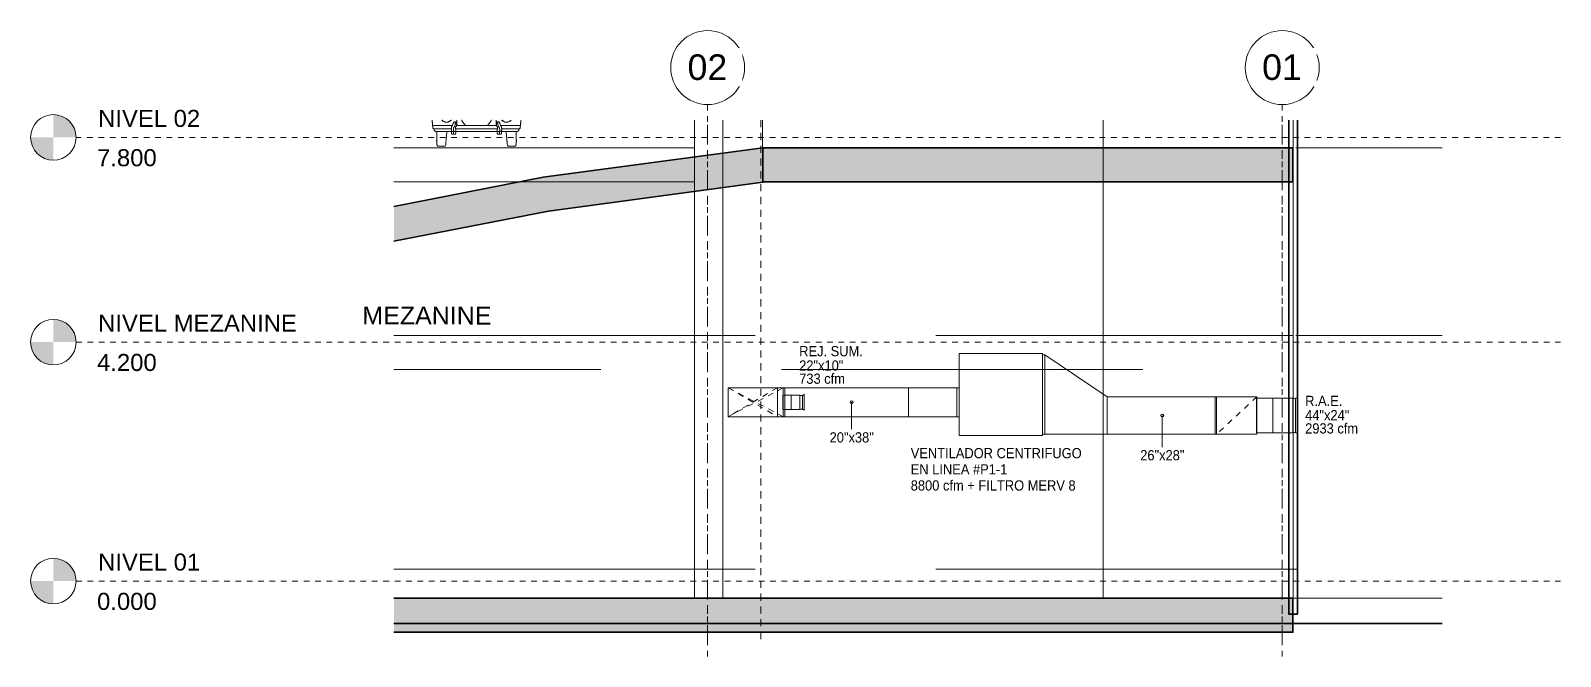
# Model space of a CAD drawing. Header units: metres. Extents: x 63 to 378, y -27 to 78.
# Drawn here: x 84.56 to 111.45, y -1.32 to 9.68 of the extents above; entities that cross this region are included whole.
import ezdxf

# ---------------------------------------------------------------- set-up
doc = ezdxf.new("R2010")
doc.units = ezdxf.units.M
for name, pattern in [('Centre', [0.03175, 0.00635, -0.004763, 0.015875, -0.004763]), ('Grid Line', [0.022225, 0.0127, -0.003175, 0.003175, -0.003175]), ('Hidden 1_5', [0.0022, 0.0015, -0.0007]), ('IMPORT-CENTER _5_', [0.7, 0.3, -0.2, 0, -0.2]), ('IMPORT-DASHED2 _4_', [9.525, 6.35, -3.175]), ('IMPORT-HIDDEN2 _3_', [0.1875, 0.125, -0.0625])]:
    doc.linetypes.add(name, pattern=pattern)
for name, color, linetype, lineweight in [('A-FLOR-LEVL', 7, 'Continuous', 9), ('A-GENM', 7, 'Continuous', 18), ('M-EQPM', 7, 'Continuous', 18), ('M-EQPM-IDEN', 7, 'Continuous', 9), ('M-HVAC-CDFF-IDEN', 7, 'Continuous', 9), ('M-HVAC-DUCT', 7, 'Continuous', 18), ('M-HVAC-DUCT-ANNO', 7, 'Continuous', 18), ('M-HVAC-DUCT-IDEN', 7, 'Continuous', 9), ('S-GRID', 7, 'Continuous', 9), ('S-GRID-IDEN', 7, 'Continuous', 9)]:
    doc.layers.add(name, color=color, linetype=linetype, lineweight=lineweight)
for name, color, linetype, lineweight, true_color in [('AREA PARQUEO', 7, 'Continuous', 9, 0xcccccc), ('EJE-ESTRUCTURA', 7, 'IMPORT-CENTER _5_', 9, 0xcccccc), ('Estructura', 7, 'Continuous', 35, 0xff7fff), ('ET 3-SECRAMPA - 24 04 24_dwg', 7, 'Continuous', 9, 0x767676), ('F-1', 7, 'Continuous', 9, 0xcccccc), ('HACHTCOLUMNA', 7, 'Continuous', 9, 0x999999), ('JCA_COTAS', 7, 'Continuous', 9, 0xcccccc), ('JCA_HATCH 254', 7, 'Continuous', 9, 0x999999), ('JCA_ROTULO', 7, 'Continuous', 9, 0xcccccc), ('M-HVAC-CDFF', 8, 'Continuous', 18, 0x414141), ('Muro', 7, 'Continuous', 35, 0x656565), ('PROYECCION', 7, 'IMPORT-DASHED2 _4_', 9, 0xcccccc), ('TEXTOS', 7, 'Continuous', 18, 0xcccccc)]:
    doc.layers.add(name, color=color, linetype=linetype, lineweight=lineweight, true_color=true_color)
doc.styles.add('Arial', font='arial.ttf', dxfattribs={"height": 0.314394})
doc.styles.add('Arial_1', font='arial.ttf', dxfattribs={"height": 0.3})
doc.styles.add('Arial_2', font='arial.ttf', dxfattribs={"height": 0.45})
doc.styles.add('SansSerif', font='SANSS__.TTF', dxfattribs={"width": 0.9, "height": 0.18})

# ---------------------------------------------------------------- blocks, each defined once
blk = doc.blocks.new('BSQ_LOD200_AllSizes - BSQ-300-Filtered-2736218-SEC 5')
at = {"layer": 'M-EQPM'}
for p, q in [((28.271, 4), (29.738, 4)), ((29.738, 4), (28.271, 4)), ((28.271, 2.56), (28.271, 4)), ((28.271, 4), (28.271, 2.56)), ((28.799, 4), (28.871, 4)), ((28.799, 4), (28.871, 4)), ((29.231, 4), (28.799, 4)), ((29.738, 4), (29.738, 2.56)), ((29.738, 4), (29.738, 2.56)), ((29.738, 3.98), (29.738, 2.58)), ((29.738, 2.58), (29.738, 3.98)), ((29.776, 3.98), (29.738, 3.98)), ((29.738, 3.98), (29.776, 3.98)), ((29.776, 3.98), (29.776, 2.58)), ((29.776, 2.58), (29.776, 3.98)), ((28.233, 3.398), (28.233, 2.89)), ((28.233, 2.89), (28.233, 3.398)), ((28.271, 3.398), (28.233, 3.398)), ((28.233, 3.398), (28.271, 3.398)), ((28.271, 3.398), (28.271, 2.89)), ((28.271, 2.89), (28.271, 3.398)), ((28.233, 2.89), (28.271, 2.89)), ((28.233, 2.89), (28.271, 2.89)), ((28.271, 2.56), (29.738, 2.56)), ((29.738, 2.56), (28.271, 2.56)), ((29.738, 2.58), (29.776, 2.58)), ((29.738, 2.58), (29.776, 2.58))]:
    blk.add_line(p, q, dxfattribs=at)
blk = doc.blocks.new('REJ_ SUM_DE_MURO - 22_x10_-2738346-SEC 5')
at = {"layer": 'M-HVAC-CDFF', "color": 5, "true_color": 0x0000ff}
for p, q in [((25.469, 3.024), (25.469, 3.265)), ((25.469, 3.265), (25.469, 3.024)), ((25.518, 3.265), (25.469, 3.265)), ((25.518, 3.265), (25.469, 3.265)), ((25.518, 3.017), (25.518, 3.271)), ((25.518, 3.271), (25.518, 3.017)), ((25.545, 3.271), (25.518, 3.271)), ((25.545, 3.271), (25.518, 3.271)), ((25.518, 3.024), (25.518, 3.265)), ((25.518, 3.265), (25.518, 3.024)), ((25.545, 2.997), (25.545, 3.292)), ((25.545, 3.292), (25.545, 2.997)), ((25.55, 3.292), (25.545, 3.292)), ((25.55, 3.292), (25.545, 3.292)), ((25.545, 3.017), (25.545, 3.271)), ((25.545, 3.271), (25.545, 3.017)), ((25.55, 2.997), (25.55, 3.292)), ((25.55, 3.292), (25.55, 2.997)), ((25.55, 3.022), (25.55, 3.266)), ((25.55, 3.266), (25.55, 3.022)), ((25.469, 3.024), (25.518, 3.024)), ((25.518, 3.024), (25.469, 3.024)), ((25.518, 3.017), (25.545, 3.017)), ((25.545, 3.017), (25.518, 3.017)), ((25.545, 2.997), (25.55, 2.997)), ((25.55, 2.997), (25.545, 2.997))]:
    blk.add_line(p, q, dxfattribs=at)
blk = doc.blocks.new('R_A_E_ DE MURO - 44_x24_-2736603-SEC 5')
at = {"layer": 'M-HVAC-CDFF', "color": 6, "true_color": 0xff00ff}
for p, q in [((34.213, 2.585), (34.213, 3.236)), ((34.213, 3.236), (34.218, 3.236)), ((34.218, 3.236), (34.218, 2.585)), ((34.137, 2.612), (34.137, 3.209)), ((34.137, 3.209), (34.186, 3.209)), ((34.186, 2.605), (34.186, 3.215)), ((34.186, 3.215), (34.213, 3.215)), ((34.186, 3.209), (34.186, 2.612)), ((34.213, 3.215), (34.213, 2.605)), ((34.218, 2.61), (34.218, 3.21)), ((34.137, 2.612), (34.186, 2.612)), ((34.186, 2.605), (34.213, 2.605)), ((34.218, 2.585), (34.213, 2.585))]:
    blk.add_line(p, q, dxfattribs=at)
blk = doc.blocks.new('M_Rectangular Transition - Angle - 30 LAMINA-2736593-SEC 5')
at = {"layer": 'M-HVAC-DUCT', "color": 6, "true_color": 0xff00ff}
for p, q in [((34.137, 3.215), (34.136, 3.215)), ((34.136, 2.605), (34.136, 3.215)), ((34.137, 3.215), (34.137, 2.605)), ((34.137, 2.605), (34.136, 2.605))]:
    blk.add_line(p, q, dxfattribs=at)
blk = doc.blocks.new('M_Rectangular Takeoff - LAMINA-2736887-SEC 5')
at = {"layer": 'M-HVAC-DUCT', "color": 6, "true_color": 0xff00ff}
for p, q in [((33.501, 2.605), (33.501, 3.215)), ((33.786, 3.215), (33.501, 3.215)), ((33.507, 3.215), (33.507, 2.605)), ((33.786, 2.605), (33.786, 3.215)), ((33.501, 2.605), (33.786, 2.605))]:
    blk.add_line(p, q, dxfattribs=at)
blk = doc.blocks.new('Rectangular Elbow - Mitered - Single Thickness Vanes - LAMINA-2738724-SEC 5')
at = {"layer": 'A-GENM', "color": 5, "true_color": 0x0000ff}
for centre, start_param in [((24.526, 3.398), 3.141591), ((24.64, 3.398), 3.141596), ((24.754, 3.398), 3.141591), ((24.867, 3.398), 3.141591), ((24.981, 3.398), 3.141591), ((25.095, 3.398), 3.141591), ((24.526, 2.89), 3.141591), ((24.64, 2.89), 3.141591), ((24.754, 2.89), 3.141591), ((24.867, 2.89), 3.141591), ((24.981, 2.89), 3.141591), ((25.095, 2.89), 3.141596)]:
    blk.add_ellipse(centre, major_axis=(0.161, 0), ratio=0.000003, start_param=start_param, end_param=4.712389, dxfattribs=at)
at = {"layer": 'M-HVAC-DUCT', "color": 5, "true_color": 0x0000ff}
for p, q in [((24.214, 2.89), (24.214, 3.398)), ((24.214, 3.398), (25.179, 3.398)), ((24.214, 2.89), (24.214, 3.398)), ((24.214, 3.398), (24.214, 3.398)), ((24.214, 3.398), (25.205, 3.398)), ((25.179, 3.398), (25.179, 2.89)), ((25.179, 3.398), (25.179, 2.89)), ((25.205, 3.398), (25.179, 3.398)), ((25.205, 3.398), (25.205, 3.398)), ((25.205, 3.398), (25.205, 2.89)), ((25.205, 2.89), (25.205, 3.398)), ((25.179, 2.89), (24.214, 2.89)), ((24.214, 2.89), (24.214, 2.89)), ((25.205, 2.89), (24.214, 2.89)), ((25.179, 2.89), (25.205, 2.89)), ((25.205, 2.89), (25.205, 2.89))]:
    blk.add_line(p, q, dxfattribs=at)
blk = doc.blocks.new('M_Rectangular Transition - Angle - 30 LAMINA-2738742-SEC 5')
at = {"layer": 'M-HVAC-DUCT', "color": 5, "true_color": 0x0000ff}
for p, q in [((27.38, 2.89), (27.38, 3.398)), ((28.233, 3.398), (27.38, 3.398)), ((27.38, 3.398), (27.38, 2.89)), ((27.38, 3.398), (28.233, 3.398)), ((28.233, 3.398), (28.233, 2.89)), ((28.233, 2.89), (28.233, 3.398)), ((27.38, 2.89), (28.233, 2.89)), ((27.38, 2.89), (28.233, 2.89))]:
    blk.add_line(p, q, dxfattribs=at)
blk = doc.blocks.new('Rectangular Elbow - Mitered - Single Thickness Vanes - LAMINA-2738778-SEC 5')
at = {"layer": 'A-GENM', "color": 6, "true_color": 0xff00ff}
for p, q in [((32.977, 3.24), (32.858, 3.24)), ((33.06, 3.24), (32.942, 3.24)), ((33.144, 3.24), (33.026, 3.24)), ((33.228, 3.24), (33.109, 3.24)), ((33.312, 3.24), (33.193, 3.24)), ((33.396, 3.24), (33.277, 3.24)), ((32.977, 2.58), (32.858, 2.58)), ((33.06, 2.58), (32.942, 2.58)), ((33.144, 2.58), (33.026, 2.58)), ((33.228, 2.58), (33.109, 2.58)), ((33.312, 2.58), (33.193, 2.58)), ((33.396, 2.58), (33.277, 2.58))]:
    blk.add_line(p, q, dxfattribs=at)
at = {"layer": 'M-HVAC-DUCT', "color": 6, "true_color": 0xff00ff}
for p, q in [((32.77, 3.24), (32.77, 2.58)), ((32.77, 2.58), (32.77, 3.24)), ((32.77, 3.24), (32.796, 3.24)), ((33.507, 3.24), (32.77, 3.24)), ((32.796, 3.24), (32.796, 2.58)), ((33.507, 3.24), (32.796, 3.24)), ((32.796, 2.58), (32.796, 3.24)), ((33.507, 2.58), (33.507, 3.24)), ((33.507, 3.24), (33.507, 2.58)), ((32.796, 2.58), (32.77, 2.58)), ((33.507, 2.58), (32.77, 2.58)), ((32.796, 2.58), (33.507, 2.58))]:
    blk.add_line(p, q, dxfattribs=at)
blk = doc.blocks.new('M_Rectangular Transition - Angle - 30 LAMINA-2739157-SEC 5')
at = {"layer": 'M-HVAC-DUCT', "color": 6, "true_color": 0xff00ff}
for p, q in [((29.776, 3.98), (29.776, 2.58)), ((29.776, 3.98), (30.874, 3.24)), ((30.874, 3.24), (29.776, 3.98)), ((29.776, 2.58), (29.776, 3.98)), ((30.874, 2.58), (30.874, 3.24)), ((30.874, 3.24), (30.874, 2.58)), ((30.874, 2.58), (29.776, 2.58)), ((30.874, 2.58), (29.776, 2.58))]:
    blk.add_line(p, q, dxfattribs=at)
blk = doc.blocks.new('M_Rectangular Transition - Angle - 10 LAMINA-2740713-SEC 5')
at = {"layer": 'M-HVAC-DUCT', "color": 5, "true_color": 0x0000ff}
for p, q in [((24.214, 2.89), (24.214, 3.398)), ((24.214, 3.398), (24.214, 2.89)), ((24.214, 3.398), (25.078, 3.398)), ((25.179, 3.398), (24.214, 3.398)), ((25.078, 3.398), (25.078, 2.89)), ((25.078, 3.398), (25.179, 3.398)), ((25.179, 2.89), (25.179, 3.398)), ((25.078, 2.89), (24.214, 2.89)), ((24.214, 2.89), (25.179, 2.89)), ((25.078, 2.89), (25.179, 2.89))]:
    blk.add_line(p, q, dxfattribs=at)
blk = doc.blocks.new('M_Rectangular Takeoff - LAMINA-2740930-SEC 5')
at = {"layer": 'M-HVAC-DUCT', "color": 5, "true_color": 0x0000ff}
for p, q in [((25.173, 3.017), (25.173, 3.271)), ((25.173, 3.271), (25.173, 3.017)), ((25.173, 3.271), (25.319, 3.271)), ((25.173, 3.271), (25.319, 3.271)), ((25.179, 3.017), (25.179, 3.271)), ((25.179, 3.271), (25.179, 3.017)), ((25.319, 3.271), (25.319, 3.017)), ((25.319, 3.017), (25.319, 3.271)), ((25.319, 3.017), (25.173, 3.017)), ((25.173, 3.017), (25.319, 3.017))]:
    blk.add_line(p, q, dxfattribs=at)
blk = doc.blocks.new('ET 3-SECRAMPA - 24 04 24_dwg_CARRO18-2120324-SEC 5')
at = {"layer": 'F-1', "color": 7, "true_color": 0xeeeeee}
for p, q in [((19.366, 8.008), (19.037, 8.008)), ((19.345, 7.953), (19.043, 7.953)), ((20.513, 7.905), (19.063, 7.905)), ((20.155, 7.953), (19.421, 7.953)), ((20.138, 8.008), (19.438, 8.008)), ((20.539, 8.008), (20.21, 8.008)), ((20.535, 7.953), (20.231, 7.953))]:
    blk.add_line(p, q, dxfattribs=at)
at = {"layer": 'F-1', "color": 7, "true_color": 0xeeeeee, "flags": 128}
for points in [[(19.008, 8.104), (19.008, 8.103), (19.009, 8.096), (19.009, 8.089), (19.01, 8.082), (19.01, 8.076), (19.011, 8.07), (19.011, 8.064), (19.012, 8.058), (19.012, 8.052), (19.013, 8.047), (19.013, 8.042), (19.014, 8.036), (19.014, 8.031), (19.015, 8.027), (19.015, 8.022), (19.016, 8.017), (19.016, 8.013), (19.016, 8.008), (19.017, 8.004), (19.017, 8), (19.018, 7.996), (19.018, 7.991), (19.018, 7.987), (19.019, 7.984), (19.019, 7.98), (19.019, 7.976), (19.019, 7.973), (19.02, 7.969), (19.02, 7.966), (19.021, 7.963), (19.022, 7.961), (19.023, 7.959), (19.025, 7.957), (19.027, 7.956), (19.029, 7.955), (19.031, 7.954), (19.033, 7.953), (19.035, 7.952), (19.037, 7.951), (19.039, 7.949), (19.04, 7.947), (19.04, 7.945), (19.041, 7.943), (19.042, 7.94), (19.042, 7.937), (19.043, 7.933), (19.044, 7.93), (19.046, 7.926), (19.048, 7.923), (19.05, 7.919), (19.053, 7.916), (19.055, 7.913), (19.058, 7.91), (19.06, 7.908), (19.062, 7.907), (19.063, 7.906)], [(19.424, 8.071), (19.431, 8.065), (19.435, 8.058), (19.438, 8.052), (19.44, 8.045), (19.441, 8.039), (19.441, 8.033), (19.441, 8.027), (19.44, 8.022), (19.44, 8.017), (19.439, 8.013), (19.438, 8.01), (19.437, 8.007), (19.436, 8.004), (19.435, 8.002), (19.434, 8), (19.433, 7.998), (19.432, 7.996), (19.43, 7.994), (19.429, 7.993), (19.427, 7.991), (19.426, 7.989), (19.424, 7.987), (19.423, 7.985), (19.422, 7.983), (19.421, 7.981), (19.42, 7.978), (19.42, 7.975), (19.42, 7.972), (19.42, 7.969), (19.42, 7.966), (19.42, 7.963), (19.42, 7.959), (19.421, 7.956), (19.421, 7.953), (19.422, 7.949), (19.422, 7.946), (19.422, 7.943), (19.423, 7.939), (19.423, 7.936), (19.423, 7.932), (19.424, 7.928), (19.424, 7.925), (19.424, 7.921), (19.424, 7.917), (19.424, 7.913), (19.424, 7.91), (19.424, 7.906), (19.424, 7.902), (19.424, 7.898), (19.424, 7.895), (19.424, 7.891), (19.423, 7.887), (19.423, 7.884), (19.423, 7.881), (19.422, 7.877), (19.422, 7.874), (19.421, 7.871), (19.421, 7.868), (19.42, 7.865), (19.419, 7.863), (19.418, 7.86), (19.416, 7.858), (19.415, 7.857), (19.413, 7.856), (19.411, 7.855), (19.408, 7.854), (19.406, 7.854), (19.404, 7.854), (19.401, 7.855), (19.399, 7.855), (19.396, 7.856), (19.394, 7.856), (19.393, 7.857), (19.391, 7.858), (19.39, 7.858), (19.388, 7.858), (19.387, 7.859), (19.386, 7.859), (19.384, 7.859), (19.382, 7.859), (19.38, 7.859), (19.378, 7.859), (19.375, 7.859), (19.373, 7.859), (19.37, 7.859), (19.367, 7.859), (19.365, 7.859), (19.363, 7.858), (19.361, 7.858), (19.359, 7.859), (19.357, 7.859), (19.356, 7.859), (19.354, 7.859), (19.353, 7.86), (19.352, 7.861), (19.351, 7.861), (19.351, 7.862), (19.35, 7.863), (19.35, 7.865), (19.349, 7.866), (19.349, 7.868), (19.349, 7.87), (19.348, 7.873), (19.348, 7.876), (19.348, 7.879), (19.348, 7.883), (19.348, 7.887), (19.348, 7.891), (19.348, 7.896), (19.348, 7.9), (19.348, 7.904), (19.348, 7.908), (19.348, 7.912), (19.347, 7.916), (19.347, 7.92), (19.347, 7.923), (19.346, 7.927), (19.346, 7.93), (19.346, 7.934), (19.346, 7.937), (19.345, 7.941), (19.345, 7.945), (19.345, 7.949), (19.345, 7.953), (19.345, 7.956), (19.346, 7.96), (19.346, 7.964), (19.346, 7.967), (19.346, 7.971), (19.346, 7.974), (19.347, 7.977), (19.347, 7.98), (19.348, 7.982), (19.348, 7.985), (19.349, 7.987), (19.35, 7.989), (19.351, 7.991), (19.353, 7.992), (19.354, 7.994), (19.356, 7.996), (19.358, 7.998), (19.36, 8.001), (19.362, 8.004), (19.364, 8.008), (19.366, 8.013), (19.368, 8.018), (19.371, 8.024), (19.373, 8.03), (19.375, 8.036), (19.378, 8.042), (19.38, 8.048), (19.382, 8.053), (19.383, 8.057), (19.385, 8.061), (19.386, 8.064), (19.388, 8.067), (19.39, 8.069), (19.392, 8.07), (19.394, 8.071), (19.397, 8.072), (19.4, 8.072), (19.403, 8.072), (19.407, 8.072), (19.41, 8.072), (19.414, 8.071), (19.417, 8.071), (19.419, 8.07), (19.421, 8.068), (19.422, 8.067), (19.422, 8.066), (19.422, 8.064), (19.421, 8.063), (19.42, 8.061), (19.419, 8.058), (19.418, 8.056), (19.417, 8.053), (19.416, 8.05), (19.415, 8.046), (19.414, 8.042), (19.414, 8.038), (19.413, 8.033), (19.413, 8.029), (19.412, 8.025), (19.412, 8.02), (19.411, 8.016), (19.41, 8.012), (19.409, 8.008), (19.408, 8.004), (19.406, 8), (19.404, 7.996), (19.403, 7.993), (19.401, 7.99), (19.398, 7.987), (19.396, 7.984), (19.394, 7.981), (19.392, 7.978), (19.389, 7.975), (19.387, 7.972), (19.386, 7.968), (19.384, 7.965), (19.383, 7.961), (19.382, 7.956), (19.381, 7.952), (19.381, 7.947), (19.381, 7.942), (19.381, 7.938), (19.381, 7.934), (19.381, 7.93), (19.381, 7.926), (19.381, 7.923), (19.381, 7.92), (19.381, 7.917), (19.381, 7.914), (19.381, 7.91), (19.381, 7.907), (19.381, 7.903), (19.381, 7.899), (19.381, 7.894), (19.382, 7.889), (19.382, 7.884), (19.382, 7.879), (19.383, 7.873), (19.383, 7.868), (19.384, 7.862)], [(19.443, 8.104), (19.443, 8.097), (19.442, 8.088), (19.442, 8.079), (19.441, 8.069), (19.441, 8.059), (19.44, 8.047), (19.439, 8.035), (19.438, 8.021), (19.437, 8.005)], [(19.527, 8.104), (19.528, 8.101), (19.532, 8.094), (19.535, 8.088), (19.539, 8.081), (19.544, 8.074), (19.548, 8.068), (19.553, 8.061), (19.557, 8.055), (19.562, 8.048), (19.567, 8.042), (19.572, 8.036), (19.576, 8.03), (19.581, 8.024), (19.585, 8.019), (19.588, 8.015), (19.591, 8.012), (19.593, 8.009), (19.594, 8.008)], [(20.05, 8.104), (20.048, 8.101), (20.045, 8.094), (20.041, 8.088), (20.037, 8.081), (20.033, 8.074), (20.028, 8.068), (20.024, 8.061), (20.019, 8.055), (20.014, 8.048), (20.01, 8.042), (20.005, 8.036), (20, 8.03), (19.995, 8.024), (19.991, 8.019), (19.988, 8.015), (19.985, 8.012), (19.983, 8.009), (19.983, 8.008)], [(20.134, 8.104), (20.134, 8.097), (20.134, 8.088), (20.134, 8.079), (20.135, 8.069), (20.135, 8.059), (20.136, 8.048), (20.137, 8.036), (20.138, 8.023), (20.139, 8.008)], [(20.152, 8.071), (20.146, 8.065), (20.141, 8.058), (20.138, 8.052), (20.136, 8.045), (20.135, 8.039), (20.135, 8.033), (20.135, 8.027), (20.136, 8.022), (20.137, 8.017), (20.137, 8.013), (20.138, 8.01), (20.139, 8.007), (20.14, 8.004), (20.141, 8.002), (20.142, 8), (20.143, 7.998), (20.145, 7.996), (20.146, 7.994), (20.148, 7.993), (20.149, 7.991), (20.151, 7.989), (20.152, 7.987), (20.153, 7.985), (20.154, 7.983), (20.155, 7.981), (20.156, 7.978), (20.156, 7.975), (20.156, 7.972), (20.156, 7.969), (20.156, 7.966), (20.156, 7.963), (20.156, 7.959), (20.155, 7.956), (20.155, 7.953), (20.155, 7.949), (20.154, 7.946), (20.154, 7.943), (20.153, 7.939), (20.153, 7.936), (20.153, 7.932), (20.153, 7.928), (20.152, 7.925), (20.152, 7.921), (20.152, 7.917), (20.152, 7.913), (20.152, 7.91), (20.152, 7.906), (20.152, 7.902), (20.152, 7.898), (20.153, 7.895), (20.153, 7.891), (20.153, 7.887), (20.153, 7.884), (20.153, 7.881), (20.154, 7.877), (20.154, 7.874), (20.155, 7.871), (20.156, 7.868), (20.156, 7.865), (20.157, 7.863), (20.159, 7.86), (20.16, 7.858), (20.162, 7.857), (20.163, 7.856), (20.166, 7.855), (20.168, 7.854), (20.17, 7.854), (20.173, 7.854), (20.175, 7.855), (20.178, 7.855), (20.18, 7.856), (20.182, 7.856), (20.184, 7.857), (20.185, 7.858), (20.187, 7.858), (20.188, 7.858), (20.189, 7.859), (20.191, 7.859), (20.192, 7.859), (20.194, 7.859), (20.196, 7.859), (20.198, 7.859), (20.201, 7.859), (20.204, 7.859), (20.206, 7.859), (20.209, 7.859), (20.211, 7.859), (20.214, 7.858), (20.216, 7.858), (20.218, 7.859), (20.219, 7.859), (20.221, 7.859), (20.222, 7.859), (20.223, 7.86), (20.224, 7.861), (20.225, 7.861), (20.226, 7.862), (20.226, 7.863), (20.227, 7.865), (20.227, 7.866), (20.228, 7.868), (20.228, 7.87), (20.228, 7.873), (20.228, 7.876), (20.228, 7.879), (20.228, 7.883), (20.228, 7.887), (20.228, 7.891), (20.228, 7.896), (20.228, 7.9), (20.228, 7.904), (20.229, 7.908), (20.229, 7.912), (20.229, 7.916), (20.229, 7.92), (20.23, 7.923), (20.23, 7.927), (20.23, 7.93), (20.231, 7.934), (20.231, 7.937), (20.231, 7.941), (20.231, 7.945), (20.231, 7.949), (20.231, 7.953), (20.231, 7.956), (20.231, 7.96), (20.231, 7.964), (20.23, 7.967), (20.23, 7.971), (20.23, 7.974), (20.23, 7.977), (20.229, 7.98), (20.229, 7.982), (20.228, 7.985), (20.227, 7.987), (20.226, 7.989), (20.225, 7.991), (20.224, 7.992), (20.222, 7.994), (20.22, 7.996), (20.219, 7.998), (20.217, 8.001), (20.215, 8.004), (20.212, 8.008), (20.21, 8.013), (20.208, 8.018), (20.205, 8.024), (20.203, 8.03), (20.201, 8.036), (20.199, 8.042), (20.197, 8.048), (20.195, 8.053), (20.193, 8.057), (20.191, 8.061), (20.19, 8.064), (20.188, 8.067), (20.186, 8.069), (20.184, 8.07), (20.182, 8.071), (20.18, 8.072), (20.176, 8.072), (20.173, 8.072), (20.17, 8.072), (20.166, 8.072), (20.163, 8.071), (20.16, 8.071), (20.157, 8.07), (20.156, 8.068), (20.155, 8.067), (20.154, 8.066), (20.155, 8.064), (20.155, 8.063), (20.156, 8.061), (20.157, 8.058), (20.159, 8.056), (20.16, 8.053), (20.161, 8.05), (20.161, 8.046), (20.162, 8.042), (20.162, 8.038), (20.163, 8.033), (20.163, 8.029), (20.164, 8.025), (20.164, 8.02), (20.165, 8.016), (20.166, 8.012), (20.167, 8.008), (20.169, 8.004), (20.17, 8), (20.172, 7.996), (20.174, 7.993), (20.176, 7.99), (20.178, 7.987), (20.18, 7.984), (20.182, 7.981), (20.185, 7.978), (20.187, 7.975), (20.189, 7.972), (20.191, 7.968), (20.192, 7.965), (20.193, 7.961), (20.194, 7.956), (20.195, 7.952), (20.195, 7.947), (20.196, 7.942), (20.196, 7.938), (20.196, 7.934), (20.196, 7.93), (20.196, 7.926), (20.196, 7.923), (20.196, 7.92), (20.196, 7.917), (20.196, 7.914), (20.196, 7.91), (20.196, 7.907), (20.195, 7.903), (20.195, 7.899), (20.195, 7.894), (20.195, 7.889), (20.194, 7.884), (20.194, 7.879), (20.194, 7.873), (20.193, 7.868), (20.193, 7.862)], [(20.568, 8.104), (20.568, 8.103), (20.567, 8.096), (20.567, 8.089), (20.567, 8.082), (20.566, 8.076), (20.566, 8.07), (20.565, 8.064), (20.565, 8.058), (20.564, 8.052), (20.564, 8.047), (20.563, 8.042), (20.563, 8.036), (20.562, 8.031), (20.562, 8.027), (20.561, 8.022), (20.561, 8.017), (20.56, 8.013), (20.56, 8.008), (20.559, 8.004), (20.559, 8), (20.558, 7.996), (20.558, 7.991), (20.558, 7.987), (20.558, 7.984), (20.557, 7.98), (20.557, 7.976), (20.557, 7.973), (20.557, 7.969), (20.556, 7.966), (20.556, 7.963), (20.555, 7.961), (20.553, 7.959), (20.552, 7.957), (20.55, 7.956), (20.548, 7.955), (20.545, 7.954), (20.543, 7.953), (20.541, 7.952), (20.539, 7.951), (20.538, 7.949), (20.537, 7.947), (20.536, 7.945), (20.535, 7.943), (20.535, 7.94), (20.534, 7.937), (20.533, 7.933), (20.532, 7.93), (20.531, 7.926), (20.529, 7.923), (20.526, 7.919), (20.524, 7.916), (20.521, 7.913), (20.518, 7.91), (20.516, 7.908), (20.514, 7.907), (20.513, 7.906)], [(19.037, 8.008), (19.03, 8.009), (19.018, 8.003)], [(19.094, 7.901), (19.093, 7.884), (19.093, 7.868), (19.092, 7.854), (19.092, 7.84), (19.091, 7.828), (19.091, 7.817), (19.09, 7.807), (19.09, 7.797), (19.09, 7.788), (19.089, 7.78), (19.089, 7.773), (19.088, 7.766), (19.088, 7.759), (19.088, 7.753), (19.088, 7.747), (19.087, 7.741), (19.087, 7.735), (19.088, 7.729), (19.088, 7.723), (19.088, 7.718), (19.088, 7.712), (19.089, 7.707), (19.089, 7.702), (19.09, 7.697), (19.09, 7.692), (19.09, 7.687), (19.091, 7.682), (19.092, 7.677), (19.093, 7.672), (19.094, 7.667), (19.096, 7.661), (19.099, 7.655)], [(19.266, 7.893), (19.261, 7.832), (19.255, 7.762), (19.251, 7.704), (19.248, 7.673), (19.235, 7.646), (19.109, 7.647), (19.099, 7.655)], [(20.31, 7.893), (20.312, 7.871), (20.314, 7.852), (20.315, 7.834), (20.317, 7.819), (20.318, 7.805), (20.319, 7.792), (20.32, 7.78), (20.32, 7.77), (20.321, 7.76), (20.322, 7.751), (20.323, 7.742), (20.323, 7.734), (20.324, 7.727), (20.324, 7.719), (20.325, 7.713), (20.326, 7.706), (20.326, 7.699), (20.327, 7.693), (20.328, 7.686), (20.329, 7.679), (20.331, 7.672), (20.334, 7.664), (20.337, 7.655), (20.341, 7.646)], [(20.482, 7.901), (20.483, 7.884), (20.484, 7.868), (20.484, 7.854), (20.485, 7.84), (20.485, 7.828), (20.485, 7.817), (20.486, 7.807), (20.486, 7.797), (20.487, 7.788), (20.487, 7.78), (20.488, 7.773), (20.488, 7.766), (20.488, 7.759), (20.489, 7.753), (20.489, 7.747), (20.489, 7.741), (20.489, 7.735), (20.489, 7.729), (20.488, 7.723), (20.488, 7.718), (20.488, 7.712), (20.488, 7.707), (20.487, 7.702), (20.487, 7.697), (20.486, 7.692), (20.486, 7.687), (20.485, 7.682), (20.484, 7.677), (20.483, 7.672), (20.482, 7.667), (20.48, 7.661), (20.477, 7.655)], [(20.539, 8.008), (20.546, 8.009), (20.559, 8.003)], [(20.341, 7.646), (20.467, 7.647), (20.477, 7.655)]]:
    blk.add_lwpolyline(points, dxfattribs=at)
at = {"layer": 'F-1', "color": 7, "true_color": 0xeeeeee}
for centre, radius, start, end in [((19.264, 8.187), 0.119, 224.5073, 315.4927), ((19.258, 8.165), 0.0977, 219.8208, 320.4884), ((20.312, 8.187), 0.119, 224.508, 315.492), ((20.319, 8.165), 0.0977, 219.8217, 320.4873)]:
    blk.add_arc(centre, radius, start, end, dxfattribs=at)
blk = doc.blocks.new('ET 3-SECRAMPA - 24 04 24_dwg-2120318-SEC 5')
at = {"layer": 'HACHTCOLUMNA', "true_color": 0xf3f3f3}
h = blk.add_hatch(color=7, dxfattribs=at)
edge = h.paths.add_edge_path()
edge.add_line((18.335, 5.976), (21.055, 6.506))
edge.add_line((21.055, 6.506), (24.819, 7.014))
edge.add_line((24.819, 7.014), (34.14, 7.017))
edge.add_line((34.14, 7.017), (34.14, 7.617))
edge.add_line((34.14, 7.617), (24.819, 7.619))
edge.add_line((24.819, 7.619), (20.959, 7.098))
edge.add_line((20.959, 7.098), (18.335, 6.587))
blk.add_hatch(color=7, dxfattribs=at).paths.add_polyline_path([(18.335, -0.901), (34.14, -0.901), (34.14, -0.301), (18.335, -0.301), (18.335, -0.475)])
at = {"color": 7, "lineweight": 9, "true_color": 0xefefef}
blk.add_line((34.14, -0.301), (18.335, -0.301), dxfattribs=at)
at = {"color": 7, "lineweight": 9, "true_color": 0xefefef, "flags": 128}
blk.add_lwpolyline([(18.335, -0.901), (34.14, -0.901), (34.14, -0.301)], dxfattribs=at)
at = {"layer": 'AREA PARQUEO', "color": 7, "true_color": 0xeeeeee}
for p, q in [((24.118, 8.104), (24.118, -0.301)), ((36.76, -0.301), (34.14, -0.301))]:
    blk.add_line(p, q, dxfattribs=at)
at = {"layer": 'AREA PARQUEO', "color": 7, "true_color": 0xeeeeee, "flags": 128}
for points in [[(24.118, -0.301), (23.618, -0.301), (23.618, 8.104)], [(30.801, 8.104), (30.801, -0.303), (34.143, -0.303), (34.143, 8.104)], [(18.335, 7.019), (23.618, 7.019), (23.618, 7.619), (18.335, 7.619)]]:
    blk.add_lwpolyline(points, dxfattribs=at)
at = {"layer": 'EJE-ESTRUCTURA', "color": 7, "true_color": 0xeeeeee}
for p, q in [((23.851, -1.077), (23.851, 8.104)), ((33.951, -1.077), (33.951, 8.104))]:
    blk.add_line(p, q, dxfattribs=at)
at = {"layer": 'Estructura', "color": 7, "true_color": 0xffd4ff}
blk.add_line((21.055, 6.506), (18.335, 5.976), dxfattribs=at)
at = {"layer": 'Estructura', "color": 7, "true_color": 0xffd4ff, "flags": 128}
for points in [[(18.335, 6.587), (20.959, 7.098), (24.819, 7.619), (24.819, 7.014), (21.055, 6.506)], [(24.924, 7.019), (24.819, 7.019), (24.819, 7.619), (34.14, 7.617), (34.14, 7.017), (24.924, 7.019)], [(18.335, -0.301), (34.14, -0.301), (34.14, -0.901), (18.335, -0.901)]]:
    blk.add_lwpolyline(points, dxfattribs=at)
at = {"layer": 'JCA_COTAS', "color": 7, "true_color": 0xeeeeee}
blk.add_line((34.217, 8.104), (34.217, 7.019), dxfattribs=at)
at = {"layer": 'JCA_HATCH 254', "color": 254, "true_color": 0xdddddd}
blk.add_line((34.066, 7.617), (34.066, 8.104), dxfattribs=at)
at = {"layer": 'JCA_HATCH 254', "color": 254, "true_color": 0xdddddd, "flags": 128}
for points in [[(24.818, 8.104), (24.818, 7.62), (34.066, 7.617)], [(18.335, -0.302), (34.066, -0.303), (34.066, 7.017), (24.819, 7.019), (21.055, 6.506), (18.335, 5.976)]]:
    blk.add_lwpolyline(points, dxfattribs=at)
at = {"layer": 'JCA_ROTULO', "color": 7, "linetype": 'IMPORT-HIDDEN2 _3_', "true_color": 0xeeeeee}
blk.add_line((24.785, 8.104), (24.786, -1.077), dxfattribs=at)
at = {"layer": 'Muro', "color": 9, "true_color": 0xcbcbcb}
blk.add_line((36.76, -0.747), (18.335, -0.747), dxfattribs=at)
at = {"layer": 'Muro', "color": 9, "true_color": 0xcbcbcb, "flags": 128}
blk.add_lwpolyline([(34.066, 8.104), (34.066, -0.58), (34.217, -0.58), (34.217, 8.104)], dxfattribs=at)
at = {"layer": 'PROYECCION', "color": 7, "true_color": 0xeeeeee}
for p, q in [((36.76, 7.619), (34.192, 7.619)), ((36.76, 4.32), (34.192, 4.32)), ((18.335, 0.21), (36.76, 0.21))]:
    blk.add_line(p, q, dxfattribs=at)
at = {"layer": 'PROYECCION', "color": 7, "true_color": 0xeeeeee, "flags": 128}
blk.add_lwpolyline([(18.335, 4.32), (34.143, 4.32), (34.143, 3.72), (18.335, 3.72)], dxfattribs=at)
blk.add_blockref('ET 3-SECRAMPA - 24 04 24_dwg_CARRO18-2120324-SEC 5', (0, 0))
at = {"layer": 'TEXTOS', "insert": (17.782, 4.827), "char_height": 0.3144, "width": 2.70577, "attachment_point": 1, "rotation": 359.9332, "line_spacing_factor": 0.941778, "style": 'Arial'}
blk.add_mtext('MEZANINE', dxfattribs=at)
blk = doc.blocks.new('Level - M_Level Head - Circle-24867-SEC 5')
at = {"layer": 'A-FLOR-LEVL'}
h = blk.add_hatch(color=256, dxfattribs=at)
edge = h.paths.add_edge_path()
edge.add_line((12.35, 0), (12.75, 0))
edge.add_arc((12.35, 0), 0.4, 0, 90)
edge.add_line((12.35, 0.4), (12.35, 0))
h = blk.add_hatch(color=256, dxfattribs=at)
edge = h.paths.add_edge_path()
edge.add_line((12.35, -0.4), (12.35, 0))
edge.add_line((12.35, 0), (11.95, 0))
edge.add_arc((12.35, 0), 0.4, 180, 270)
blk.add_circle((12.35, 0), 0.4, dxfattribs=at)
blk = doc.blocks.new('Grid - M_Grid Head - Circle-24584-SEC 5')
at = {"layer": 'S-GRID-IDEN'}
blk.add_circle((23.851, 9.028), 0.65, dxfattribs=at)

msp = doc.modelspace()

# ---------------------------------------------------------------- linework, layer by layer
at = {"layer": 'M-HVAC-DUCT', "color": 5, "true_color": 0x0000ff}
for p, q in [((97.813, 2.89), (97.813, 3.398)), ((97.813, 3.398), (97.813, 2.89)), ((99.987, 3.398), (97.813, 3.398)), ((97.927, 3.017), (97.927, 3.271)), ((98.077, 3.271), (97.927, 3.271)), ((98.077, 3.017), (98.077, 3.271)), ((99.987, 2.89), (99.987, 3.398)), ((99.987, 3.398), (99.987, 2.89)), ((97.927, 3.017), (98.077, 3.017)), ((99.987, 2.89), (97.813, 2.89))]:
    msp.add_line(p, q, dxfattribs=at)
at = {"layer": 'M-HVAC-DUCT', "color": 6, "true_color": 0xff00ff}
for p, q in [((103.482, 2.58), (103.482, 3.24)), ((103.482, 3.24), (103.482, 2.58)), ((103.482, 3.24), (105.378, 3.24)), ((105.378, 2.58), (105.378, 3.24)), ((105.378, 3.24), (105.378, 2.58)), ((106.394, 2.605), (106.394, 3.215)), ((106.394, 3.215), (106.744, 3.215)), ((106.744, 3.215), (106.744, 2.605)), ((103.482, 2.58), (105.378, 2.58)), ((106.744, 2.605), (106.394, 2.605))]:
    msp.add_line(p, q, dxfattribs=at)
at = {"layer": 'M-HVAC-DUCT-ANNO', "color": 5, "linetype": 'Hidden 1_5', "true_color": 0x0000ff}
for p, q in [((96.822, 2.89), (96.822, 3.398)), ((96.822, 3.398), (97.787, 3.398)), ((96.822, 3.398), (97.787, 2.89)), ((97.787, 3.398), (96.822, 2.89)), ((96.822, 2.89), (96.822, 3.398)), ((96.822, 3.398), (97.686, 3.398)), ((96.822, 3.398), (97.686, 2.89)), ((97.686, 3.398), (96.822, 2.89)), ((97.686, 3.398), (97.686, 2.89)), ((97.787, 3.398), (97.787, 2.89)), ((97.787, 2.89), (96.822, 2.89)), ((97.686, 2.89), (96.822, 2.89))]:
    msp.add_line(p, q, dxfattribs=at)
at = {"layer": 'M-HVAC-DUCT-ANNO', "color": 6, "linetype": 'Hidden 1_5', "true_color": 0xff00ff}
for p, q in [((106.115, 3.24), (105.404, 3.24)), ((105.404, 3.24), (105.404, 2.58)), ((106.115, 3.24), (105.404, 2.58)), ((106.115, 2.58), (106.115, 3.24)), ((105.404, 2.58), (106.115, 2.58))]:
    msp.add_line(p, q, dxfattribs=at)
at = {"layer": 'M-HVAC-DUCT-IDEN'}
for p, q in [((98.99, 3.144), (98.99, 2.668)), ((104.45, 2.91), (104.45, 2.354))]:
    msp.add_line(p, q, dxfattribs=at)
for centre in [(98.99, 3.144), (104.45, 2.91)]:
    msp.add_circle(centre, 0.025, dxfattribs=at)
at = {"layer": 'S-GRID', "linetype": 'Grid Line'}
for p, q in [((96.459, -1.325), (96.459, 8.378)), ((106.559, -1.325), (106.559, 8.378))]:
    msp.add_line(p, q, dxfattribs=at)

# ---------------------------------------------------------------- block references
at = {"layer": 'A-FLOR-LEVL'}
for p in [(72.608, 7.8), (72.608, 4.2), (72.608, 0)]:
    msp.add_blockref('Level - M_Level Head - Circle-24867-SEC 5', p, dxfattribs=at)
at = {"layer": 'ET 3-SECRAMPA - 24 04 24_dwg', "color": 7, "true_color": 0xeeeeee}
msp.add_blockref('ET 3-SECRAMPA - 24 04 24_dwg-2120318-SEC 5', (72.608, 0), dxfattribs=at)
at = {"layer": 'M-EQPM'}
msp.add_blockref('BSQ_LOD200_AllSizes - BSQ-300-Filtered-2736218-SEC 5', (72.608, 0), dxfattribs=at)
at = {"layer": 'M-HVAC-CDFF', "color": 5, "true_color": 0x0000ff}
msp.add_blockref('REJ_ SUM_DE_MURO - 22_x10_-2738346-SEC 5', (72.608, 0), dxfattribs=at)
at = {"layer": 'M-HVAC-CDFF', "color": 6, "true_color": 0xff00ff}
msp.add_blockref('R_A_E_ DE MURO - 44_x24_-2736603-SEC 5', (72.608, 0), dxfattribs=at)
at = {"layer": 'M-HVAC-DUCT', "color": 6, "true_color": 0xff00ff}
for name in ['M_Rectangular Transition - Angle - 30 LAMINA-2739157-SEC 5', 'Rectangular Elbow - Mitered - Single Thickness Vanes - LAMINA-2738778-SEC 5', 'M_Rectangular Takeoff - LAMINA-2736887-SEC 5', 'M_Rectangular Transition - Angle - 30 LAMINA-2736593-SEC 5']:
    msp.add_blockref(name, (72.608, 0), dxfattribs=at)
at = {"layer": 'M-HVAC-DUCT', "color": 5, "true_color": 0x0000ff}
for name in ['Rectangular Elbow - Mitered - Single Thickness Vanes - LAMINA-2738724-SEC 5', 'M_Rectangular Transition - Angle - 10 LAMINA-2740713-SEC 5', 'M_Rectangular Takeoff - LAMINA-2740930-SEC 5', 'M_Rectangular Transition - Angle - 30 LAMINA-2738742-SEC 5']:
    msp.add_blockref(name, (72.608, 0), dxfattribs=at)
at = {"layer": 'S-GRID-IDEN'}
for p in [(72.608, 0), (82.708, 0)]:
    msp.add_blockref('Grid - M_Grid Head - Circle-24584-SEC 5', p, dxfattribs=at)

# ---------------------------------------------------------------- texts
at = {"layer": 'A-FLOR-LEVL', "char_height": 0.3, "attachment_point": 1, "style": 'Arial_1', "bg_fill": 3, "box_fill_scale": 1.25, "bg_fill_color": 256, "bg_fill_true_color": 13158600, "bg_fill_transparency": 0}
for s, insert, width in [('NIVEL 02', (85.745, 8.284), 2.21266), ('7.800', (85.726, 7.593), 1.29873), ('NIVEL MEZANINE', (85.745, 4.684), 4.28903), ('4.200', (85.726, 3.993), 1.29873), ('NIVEL 01', (85.745, 0.484), 2.21266), ('0.000', (85.726, -0.207), 1.29873)]:
    msp.add_mtext(s, dxfattribs=dict(at, insert=insert, width=width))
at = {"layer": 'M-EQPM-IDEN', "char_height": 0.18, "attachment_point": 1, "style": 'SansSerif'}
for s, insert, width in [('VENTILADOR CENTRIFUGO', (100.029, 2.339), 3.57873), ('EN LINEA #P1-1', (100.029, 2.055), 2.02025), ('8800 cfm + FILTRO MERV 8', (100.029, 1.771), 3.44886)]:
    msp.add_mtext(s, dxfattribs=dict(at, insert=insert, width=width))
at = {"layer": 'M-HVAC-CDFF-IDEN', "char_height": 0.18, "attachment_point": 1, "style": 'SansSerif'}
for s, insert, width in [('REJ. SUM.', (98.068, 4.132), 1.32759), ('22"x10"', (98.068, 3.88), 0.93076), ('733 cfm', (98.068, 3.648), 0.95962), ('R.A.E.', (106.962, 3.258), 0.77203), ('44"x24"', (106.962, 3.006), 0.93076), ('2933 cfm', (106.962, 2.774), 1.11114)]:
    msp.add_mtext(s, dxfattribs=dict(at, insert=insert, width=width))
at = {"layer": 'M-HVAC-DUCT-IDEN', "char_height": 0.18, "width": 0.93076, "attachment_point": 1, "style": 'SansSerif'}
for s, insert in [('20"x38"', (98.603, 2.616)), ('26"x28"', (104.063, 2.302))]:
    msp.add_mtext(s, dxfattribs=dict(at, insert=insert))

# ---------------------------------------------------------------- next in the draw order: linework, layer by layer
at = {"layer": 'A-FLOR-LEVL', "linetype": 'Centre'}
for p, q in [((111.449, 7.8), (85.358, 7.8)), ((85.358, 4.2), (111.449, 4.2)), ((85.358, 0), (111.449, 0))]:
    msp.add_line(p, q, dxfattribs=at)

# ---------------------------------------------------------------- next in the draw order: texts
at = {"layer": 'S-GRID-IDEN', "char_height": 0.45, "width": 0.84979, "attachment_point": 1, "style": 'Arial_2', "bg_fill": 3, "box_fill_scale": 1.25, "bg_fill_color": 256, "bg_fill_true_color": 13158600, "bg_fill_transparency": 0}
for s, insert in [('02', (96.105, 9.26)), ('01', (106.205, 9.26))]:
    msp.add_mtext(s, dxfattribs=dict(at, insert=insert))

doc.saveas('drawing.dxf')
